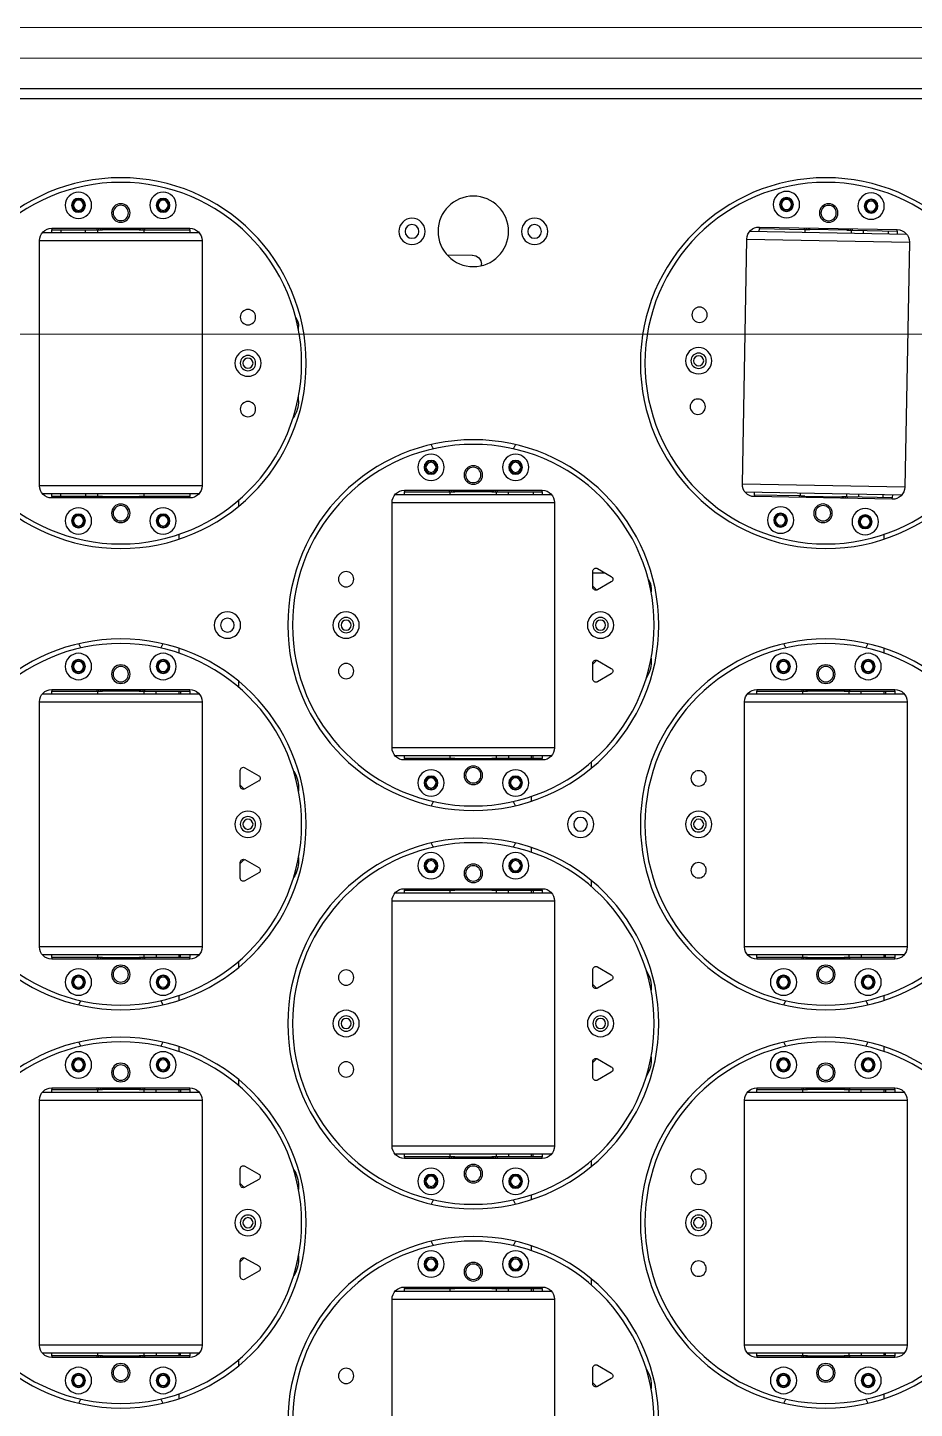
# Model space of a CAD drawing. Header units: millimetres. Extents: x 845401 to 948039, y 511594 to 550263.
# Drawn here: x 908817.2 to 909106.5, y 532141.2 to 532591.8 of the extents above; entities that cross this region are included whole.
import ezdxf

# ---------------------------------------------------------------- set-up
doc = ezdxf.new("R2010")
doc.units = ezdxf.units.MM
doc.layers.add('00', color=7, linetype='Continuous')
doc.layers.add('A-剖-0.10mm.......SECT-L01', color=255, linetype='Continuous', lineweight=18)

# ---------------------------------------------------------------- blocks, each defined once
blk = doc.blocks.new('1260包胶摆轮')
at = {"color": 7, "linetype": 'Continuous', "lineweight": 25}
for p, q in [((4842582.88, 878361.8), (4842582.88, 878281.8)), ((4842635.88, 878281.8), (4842635.88, 878361.8)), ((4842513.38, 878314.24), (4842513.38, 878312.66)), ((4842648.38, 878309.05), (4842649.64, 878310.36)), ((4842654.38, 878307.66), (4842649.88, 878310.26)), ((4842667.38, 878309.8), (4842667.38, 878310.96)), ((4842743.38, 878314.24), (4842743.38, 878312.66)), ((4842648.38, 878309.4), (4842648.38, 878304.2)), ((4842649.88, 878303.33), (4842654.38, 878305.93)), ((4842516.88, 878300.8), (4842471.88, 878300.8)), ((4842471.88, 878300.3), (4842471.88, 878300.8)), ((4842486.63, 878300.8), (4842486.63, 878300.3)), ((4842488.38, 878300.8), (4842488.38, 878300.3)), ((4842500.38, 878300.3), (4842500.38, 878300.8)), ((4842502.13, 878300.3), (4842502.13, 878300.8)), ((4842516.88, 878300.8), (4842516.88, 878300.3)), ((4842532.88, 878303.47), (4842532.88, 878301.51)), ((4842746.88, 878300.8), (4842701.88, 878300.8)), ((4842701.88, 878300.3), (4842701.88, 878300.8)), ((4842716.63, 878300.8), (4842716.63, 878300.3)), ((4842718.38, 878300.8), (4842718.38, 878300.3)), ((4842730.38, 878300.3), (4842730.38, 878300.8)), ((4842732.13, 878300.3), (4842732.13, 878300.8)), ((4842746.88, 878300.8), (4842746.88, 878300.3)), ((4842467.88, 878296.8), (4842467.88, 878216.8)), ((4842468.76, 878299.3), (4842520.01, 878299.3)), ((4842486.63, 878300.3), (4842471.88, 878300.3)), ((4842471.88, 878300.3), (4842471.88, 878299.3)), ((4842487.22, 878300.3), (4842486.63, 878300.3)), ((4842486.88, 878300.3), (4842486.88, 878299.3)), ((4842487.8, 878300.3), (4842487.22, 878300.3)), ((4842488.38, 878300.3), (4842487.8, 878300.3)), ((4842488.38, 878300.3), (4842500.38, 878300.3)), ((4842500.97, 878300.3), (4842500.38, 878300.3)), ((4842501.55, 878300.3), (4842500.97, 878300.3)), ((4842502.13, 878300.3), (4842501.55, 878300.3)), ((4842501.88, 878299.3), (4842501.88, 878300.3)), ((4842516.88, 878300.3), (4842502.13, 878300.3)), ((4842505.88, 878299.3), (4842505.88, 878300.3)), ((4842513.38, 878300.3), (4842513.38, 878299.3)), ((4842513.88, 878300.3), (4842513.88, 878299.3)), ((4842516.88, 878299.3), (4842516.88, 878300.3)), ((4842520.88, 878216.8), (4842520.88, 878296.8)), ((4842697.88, 878296.8), (4842697.88, 878216.8)), ((4842698.76, 878299.3), (4842750.01, 878299.3)), ((4842716.63, 878300.3), (4842701.88, 878300.3)), ((4842701.88, 878300.3), (4842701.88, 878299.3)), ((4842717.22, 878300.3), (4842716.63, 878300.3)), ((4842716.88, 878300.3), (4842716.88, 878299.3)), ((4842717.8, 878300.3), (4842717.22, 878300.3)), ((4842718.38, 878300.3), (4842717.8, 878300.3)), ((4842718.38, 878300.3), (4842730.38, 878300.3)), ((4842730.97, 878300.3), (4842730.38, 878300.3)), ((4842731.55, 878300.3), (4842730.97, 878300.3)), ((4842732.13, 878300.3), (4842731.55, 878300.3)), ((4842731.88, 878299.3), (4842731.88, 878300.3)), ((4842746.88, 878300.3), (4842732.13, 878300.3)), ((4842735.88, 878299.3), (4842735.88, 878300.3)), ((4842743.38, 878300.3), (4842743.38, 878299.3)), ((4842743.88, 878300.3), (4842743.88, 878299.3)), ((4842746.88, 878299.3), (4842746.88, 878300.3)), ((4842750.88, 878216.8), (4842750.88, 878296.8)), ((4842635.01, 878279.3), (4842583.76, 878279.3)), ((4842586.88, 878279.3), (4842586.88, 878278.3)), ((4842586.88, 878278.3), (4842601.63, 878278.3)), ((4842586.88, 878277.8), (4842586.88, 878278.3)), ((4842601.63, 878278.3), (4842601.63, 878277.8)), ((4842601.63, 878278.3), (4842602.22, 878278.3)), ((4842601.88, 878279.3), (4842601.88, 878278.3)), ((4842602.22, 878278.3), (4842602.8, 878278.3)), ((4842602.8, 878278.3), (4842603.38, 878278.3)), ((4842615.38, 878278.3), (4842603.38, 878278.3)), ((4842603.38, 878278.3), (4842603.38, 878277.8)), ((4842615.38, 878277.8), (4842615.38, 878278.3)), ((4842615.38, 878278.3), (4842615.97, 878278.3)), ((4842615.97, 878278.3), (4842616.55, 878278.3)), ((4842616.55, 878278.3), (4842617.13, 878278.3)), ((4842616.88, 878278.3), (4842616.88, 878279.3)), ((4842617.13, 878277.8), (4842617.13, 878278.3)), ((4842617.13, 878278.3), (4842631.88, 878278.3)), ((4842620.88, 878279.3), (4842620.88, 878278.3)), ((4842628.38, 878279.3), (4842628.38, 878278.3)), ((4842628.88, 878278.3), (4842628.88, 878279.3)), ((4842631.88, 878278.3), (4842631.88, 878279.3)), ((4842631.88, 878278.3), (4842631.88, 878277.8)), ((4842533.38, 878274.4), (4842533.38, 878269.2)), ((4842539.38, 878272.66), (4842534.88, 878275.26)), ((4842586.88, 878277.8), (4842631.88, 878277.8)), ((4842647.88, 878275.13), (4842647.88, 878277.09)), ((4842534.64, 878268.23), (4842533.38, 878269.54)), ((4842534.88, 878268.33), (4842539.38, 878270.93)), ((4842552.38, 878267.63), (4842552.38, 878268.8)), ((4842628.38, 878265.94), (4842628.38, 878264.36)), ((4842628.38, 878249.24), (4842628.38, 878247.66)), ((4842533.38, 878244.05), (4842534.64, 878245.36)), ((4842533.38, 878244.4), (4842533.38, 878239.2)), ((4842539.38, 878242.66), (4842534.88, 878245.26)), ((4842552.38, 878244.8), (4842552.38, 878245.96)), ((4842534.88, 878238.33), (4842539.38, 878240.93)), ((4842647.88, 878236.51), (4842647.88, 878238.47)), ((4842583.76, 878234.3), (4842635.01, 878234.3)), ((4842631.88, 878235.8), (4842586.88, 878235.8)), ((4842586.88, 878235.3), (4842586.88, 878235.8)), ((4842601.63, 878235.3), (4842586.88, 878235.3)), ((4842586.88, 878235.3), (4842586.88, 878234.3)), ((4842601.63, 878235.8), (4842601.63, 878235.3)), ((4842602.22, 878235.3), (4842601.63, 878235.3)), ((4842601.88, 878235.3), (4842601.88, 878234.3)), ((4842602.8, 878235.3), (4842602.22, 878235.3)), ((4842603.38, 878235.3), (4842602.8, 878235.3)), ((4842603.38, 878235.8), (4842603.38, 878235.3)), ((4842603.38, 878235.3), (4842615.38, 878235.3)), ((4842615.38, 878235.3), (4842615.38, 878235.8)), ((4842615.97, 878235.3), (4842615.38, 878235.3)), ((4842616.55, 878235.3), (4842615.97, 878235.3)), ((4842617.13, 878235.3), (4842616.55, 878235.3)), ((4842616.88, 878234.3), (4842616.88, 878235.3)), ((4842617.13, 878235.3), (4842617.13, 878235.8)), ((4842631.88, 878235.3), (4842617.13, 878235.3)), ((4842620.88, 878234.3), (4842620.88, 878235.3)), ((4842628.38, 878235.3), (4842628.38, 878234.3)), ((4842628.88, 878235.3), (4842628.88, 878234.3)), ((4842631.88, 878235.8), (4842631.88, 878235.3)), ((4842631.88, 878234.3), (4842631.88, 878235.3)), ((4842582.88, 878231.8), (4842582.88, 878151.8)), ((4842635.88, 878151.8), (4842635.88, 878231.8)), ((4842520.01, 878214.3), (4842468.76, 878214.3)), ((4842471.88, 878214.3), (4842471.88, 878213.3)), ((4842471.88, 878212.8), (4842471.88, 878213.3)), ((4842471.88, 878213.3), (4842486.63, 878213.3)), ((4842471.88, 878212.8), (4842516.88, 878212.8)), ((4842486.63, 878213.3), (4842486.63, 878212.8)), ((4842486.63, 878213.3), (4842487.22, 878213.3)), ((4842486.88, 878214.3), (4842486.88, 878213.3)), ((4842487.22, 878213.3), (4842487.8, 878213.3)), ((4842487.8, 878213.3), (4842488.38, 878213.3)), ((4842500.38, 878213.3), (4842488.38, 878213.3)), ((4842488.38, 878213.3), (4842488.38, 878212.8)), ((4842500.38, 878212.8), (4842500.38, 878213.3)), ((4842500.38, 878213.3), (4842500.97, 878213.3)), ((4842500.97, 878213.3), (4842501.55, 878213.3)), ((4842501.55, 878213.3), (4842502.13, 878213.3)), ((4842501.88, 878213.3), (4842501.88, 878214.3)), ((4842502.13, 878213.3), (4842516.88, 878213.3)), ((4842502.13, 878212.8), (4842502.13, 878213.3)), ((4842505.88, 878214.3), (4842505.88, 878213.3)), ((4842513.38, 878214.3), (4842513.38, 878213.3)), ((4842513.88, 878213.3), (4842513.88, 878214.3)), ((4842516.88, 878213.3), (4842516.88, 878214.3)), ((4842516.88, 878213.3), (4842516.88, 878212.8)), ((4842532.88, 878212.09), (4842532.88, 878210.13)), ((4842750.01, 878214.3), (4842698.76, 878214.3)), ((4842701.88, 878214.3), (4842701.88, 878213.3)), ((4842701.88, 878213.3), (4842716.63, 878213.3)), ((4842701.88, 878212.8), (4842701.88, 878213.3)), ((4842701.88, 878212.8), (4842746.88, 878212.8)), ((4842716.63, 878213.3), (4842716.63, 878212.8)), ((4842716.63, 878213.3), (4842717.22, 878213.3)), ((4842716.88, 878214.3), (4842716.88, 878213.3)), ((4842717.22, 878213.3), (4842717.8, 878213.3)), ((4842717.8, 878213.3), (4842718.38, 878213.3)), ((4842730.38, 878213.3), (4842718.38, 878213.3)), ((4842718.38, 878213.3), (4842718.38, 878212.8)), ((4842730.38, 878212.8), (4842730.38, 878213.3)), ((4842730.38, 878213.3), (4842730.97, 878213.3)), ((4842730.97, 878213.3), (4842731.55, 878213.3)), ((4842731.55, 878213.3), (4842732.13, 878213.3)), ((4842731.88, 878213.3), (4842731.88, 878214.3)), ((4842732.13, 878213.3), (4842746.88, 878213.3)), ((4842732.13, 878212.8), (4842732.13, 878213.3)), ((4842735.88, 878214.3), (4842735.88, 878213.3)), ((4842743.38, 878214.3), (4842743.38, 878213.3)), ((4842743.88, 878213.3), (4842743.88, 878214.3)), ((4842746.88, 878213.3), (4842746.88, 878214.3)), ((4842746.88, 878213.3), (4842746.88, 878212.8)), ((4842648.38, 878209.4), (4842648.38, 878204.2)), ((4842654.38, 878207.66), (4842649.88, 878210.26)), ((4842649.64, 878203.23), (4842648.38, 878204.54)), ((4842649.88, 878203.33), (4842654.38, 878205.93)), ((4842667.38, 878202.63), (4842667.38, 878203.8)), ((4842513.38, 878200.94), (4842513.38, 878199.36)), ((4842743.38, 878200.94), (4842743.38, 878199.36)), ((4842513.38, 878184.24), (4842513.38, 878182.66)), ((4842743.38, 878184.24), (4842743.38, 878182.66)), ((4842648.38, 878179.05), (4842649.64, 878180.36)), ((4842648.38, 878179.4), (4842648.38, 878174.2)), ((4842654.38, 878177.66), (4842649.88, 878180.26)), ((4842667.38, 878179.8), (4842667.38, 878180.96)), ((4842649.88, 878173.33), (4842654.38, 878175.93)), ((4842516.88, 878170.8), (4842471.88, 878170.8)), ((4842471.88, 878170.3), (4842471.88, 878170.8)), ((4842486.63, 878170.3), (4842471.88, 878170.3)), ((4842471.88, 878170.3), (4842471.88, 878169.3)), ((4842486.63, 878170.8), (4842486.63, 878170.3)), ((4842487.22, 878170.3), (4842486.63, 878170.3)), ((4842486.88, 878170.3), (4842486.88, 878169.3)), ((4842487.8, 878170.3), (4842487.22, 878170.3)), ((4842488.38, 878170.3), (4842487.8, 878170.3)), ((4842488.38, 878170.8), (4842488.38, 878170.3)), ((4842488.38, 878170.3), (4842500.38, 878170.3)), ((4842500.38, 878170.3), (4842500.38, 878170.8)), ((4842500.97, 878170.3), (4842500.38, 878170.3)), ((4842501.55, 878170.3), (4842500.97, 878170.3)), ((4842502.13, 878170.3), (4842501.55, 878170.3)), ((4842501.88, 878169.3), (4842501.88, 878170.3)), ((4842502.13, 878170.3), (4842502.13, 878170.8)), ((4842516.88, 878170.3), (4842502.13, 878170.3)), ((4842505.88, 878169.3), (4842505.88, 878170.3)), ((4842513.38, 878170.3), (4842513.38, 878169.3)), ((4842513.88, 878170.3), (4842513.88, 878169.3)), ((4842516.88, 878170.8), (4842516.88, 878170.3)), ((4842516.88, 878169.3), (4842516.88, 878170.3)), ((4842532.88, 878173.47), (4842532.88, 878171.51)), ((4842746.88, 878170.8), (4842701.88, 878170.8)), ((4842701.88, 878170.3), (4842701.88, 878170.8)), ((4842716.63, 878170.3), (4842701.88, 878170.3)), ((4842701.88, 878170.3), (4842701.88, 878169.3)), ((4842716.63, 878170.8), (4842716.63, 878170.3)), ((4842717.22, 878170.3), (4842716.63, 878170.3)), ((4842716.88, 878170.3), (4842716.88, 878169.3)), ((4842717.8, 878170.3), (4842717.22, 878170.3)), ((4842718.38, 878170.3), (4842717.8, 878170.3)), ((4842718.38, 878170.8), (4842718.38, 878170.3)), ((4842718.38, 878170.3), (4842730.38, 878170.3)), ((4842730.38, 878170.3), (4842730.38, 878170.8)), ((4842730.97, 878170.3), (4842730.38, 878170.3)), ((4842731.55, 878170.3), (4842730.97, 878170.3)), ((4842732.13, 878170.3), (4842731.55, 878170.3)), ((4842731.88, 878169.3), (4842731.88, 878170.3)), ((4842732.13, 878170.3), (4842732.13, 878170.8)), ((4842746.88, 878170.3), (4842732.13, 878170.3)), ((4842735.88, 878169.3), (4842735.88, 878170.3)), ((4842743.38, 878170.3), (4842743.38, 878169.3)), ((4842743.88, 878170.3), (4842743.88, 878169.3)), ((4842746.88, 878170.8), (4842746.88, 878170.3)), ((4842746.88, 878169.3), (4842746.88, 878170.3)), ((4842467.88, 878166.8), (4842467.88, 878086.8)), ((4842468.76, 878169.3), (4842520.01, 878169.3)), ((4842520.88, 878086.8), (4842520.88, 878166.8)), ((4842697.88, 878166.8), (4842697.88, 878086.8)), ((4842698.76, 878169.3), (4842750.01, 878169.3)), ((4842750.88, 878086.8), (4842750.88, 878166.8)), ((4842635.01, 878149.3), (4842583.76, 878149.3)), ((4842586.88, 878149.3), (4842586.88, 878148.3)), ((4842586.88, 878147.8), (4842586.88, 878148.3)), ((4842586.88, 878148.3), (4842601.63, 878148.3)), ((4842586.88, 878147.8), (4842631.88, 878147.8)), ((4842601.63, 878148.3), (4842601.63, 878147.8)), ((4842601.63, 878148.3), (4842602.22, 878148.3)), ((4842601.88, 878149.3), (4842601.88, 878148.3)), ((4842602.22, 878148.3), (4842602.8, 878148.3)), ((4842602.8, 878148.3), (4842603.38, 878148.3)), ((4842615.38, 878148.3), (4842603.38, 878148.3)), ((4842603.38, 878148.3), (4842603.38, 878147.8)), ((4842615.38, 878147.8), (4842615.38, 878148.3)), ((4842615.38, 878148.3), (4842615.97, 878148.3)), ((4842615.97, 878148.3), (4842616.55, 878148.3)), ((4842616.55, 878148.3), (4842617.13, 878148.3)), ((4842616.88, 878148.3), (4842616.88, 878149.3)), ((4842617.13, 878148.3), (4842631.88, 878148.3)), ((4842617.13, 878147.8), (4842617.13, 878148.3)), ((4842620.88, 878149.3), (4842620.88, 878148.3)), ((4842628.38, 878149.3), (4842628.38, 878148.3)), ((4842628.88, 878148.3), (4842628.88, 878149.3)), ((4842631.88, 878148.3), (4842631.88, 878149.3)), ((4842631.88, 878148.3), (4842631.88, 878147.8)), ((4842533.38, 878144.4), (4842533.38, 878139.2)), ((4842539.38, 878142.66), (4842534.88, 878145.26)), ((4842647.88, 878145.13), (4842647.88, 878147.09)), ((4842534.64, 878138.23), (4842533.38, 878139.54)), ((4842534.88, 878138.33), (4842539.38, 878140.93)), ((4842552.38, 878137.63), (4842552.38, 878138.8)), ((4842628.38, 878135.94), (4842628.38, 878134.36)), ((4842628.38, 878119.24), (4842628.38, 878117.66)), ((4842533.38, 878114.05), (4842534.64, 878115.36)), ((4842533.38, 878114.4), (4842533.38, 878109.2)), ((4842539.38, 878112.66), (4842534.88, 878115.26)), ((4842552.38, 878114.8), (4842552.38, 878115.96)), ((4842534.88, 878108.33), (4842539.38, 878110.93)), ((4842647.88, 878106.51), (4842647.88, 878108.47)), ((4842583.76, 878104.3), (4842635.01, 878104.3)), ((4842631.88, 878105.8), (4842586.88, 878105.8)), ((4842586.88, 878105.3), (4842586.88, 878105.8)), ((4842601.63, 878105.3), (4842586.88, 878105.3)), ((4842586.88, 878105.3), (4842586.88, 878104.3)), ((4842601.63, 878105.8), (4842601.63, 878105.3)), ((4842602.22, 878105.3), (4842601.63, 878105.3)), ((4842601.88, 878105.3), (4842601.88, 878104.3)), ((4842602.8, 878105.3), (4842602.22, 878105.3)), ((4842603.38, 878105.3), (4842602.8, 878105.3)), ((4842603.38, 878105.8), (4842603.38, 878105.3)), ((4842603.38, 878105.3), (4842615.38, 878105.3)), ((4842615.38, 878105.3), (4842615.38, 878105.8)), ((4842615.97, 878105.3), (4842615.38, 878105.3)), ((4842616.55, 878105.3), (4842615.97, 878105.3)), ((4842617.13, 878105.3), (4842616.55, 878105.3)), ((4842616.88, 878104.3), (4842616.88, 878105.3)), ((4842617.13, 878105.3), (4842617.13, 878105.8)), ((4842631.88, 878105.3), (4842617.13, 878105.3)), ((4842620.88, 878104.3), (4842620.88, 878105.3)), ((4842628.38, 878105.3), (4842628.38, 878104.3)), ((4842628.88, 878105.3), (4842628.88, 878104.3)), ((4842631.88, 878105.8), (4842631.88, 878105.3)), ((4842631.88, 878104.3), (4842631.88, 878105.3)), ((4842582.88, 878101.8), (4842582.88, 878021.8)), ((4842635.88, 878021.8), (4842635.88, 878101.8)), ((4842520.01, 878084.3), (4842468.76, 878084.3)), ((4842471.88, 878084.3), (4842471.88, 878083.3)), ((4842471.88, 878083.3), (4842486.63, 878083.3)), ((4842471.88, 878082.8), (4842471.88, 878083.3)), ((4842471.88, 878082.8), (4842516.88, 878082.8)), ((4842486.63, 878083.3), (4842486.63, 878082.8)), ((4842486.63, 878083.3), (4842487.22, 878083.3)), ((4842486.88, 878084.3), (4842486.88, 878083.3)), ((4842487.22, 878083.3), (4842487.8, 878083.3)), ((4842487.8, 878083.3), (4842488.38, 878083.3)), ((4842500.38, 878083.3), (4842488.38, 878083.3)), ((4842488.38, 878083.3), (4842488.38, 878082.8)), ((4842500.38, 878082.8), (4842500.38, 878083.3)), ((4842500.38, 878083.3), (4842500.97, 878083.3)), ((4842500.97, 878083.3), (4842501.55, 878083.3)), ((4842501.55, 878083.3), (4842502.13, 878083.3)), ((4842501.88, 878083.3), (4842501.88, 878084.3)), ((4842502.13, 878082.8), (4842502.13, 878083.3)), ((4842502.13, 878083.3), (4842516.88, 878083.3)), ((4842505.88, 878084.3), (4842505.88, 878083.3)), ((4842513.38, 878084.3), (4842513.38, 878083.3)), ((4842513.88, 878083.3), (4842513.88, 878084.3)), ((4842516.88, 878083.3), (4842516.88, 878084.3)), ((4842516.88, 878083.3), (4842516.88, 878082.8)), ((4842532.88, 878082.09), (4842532.88, 878080.13)), ((4842654.38, 878077.66), (4842649.88, 878080.26)), ((4842750.01, 878084.3), (4842698.76, 878084.3)), ((4842701.88, 878084.3), (4842701.88, 878083.3)), ((4842701.88, 878083.3), (4842716.63, 878083.3)), ((4842701.88, 878082.8), (4842701.88, 878083.3)), ((4842701.88, 878082.8), (4842746.88, 878082.8)), ((4842716.63, 878083.3), (4842716.63, 878082.8)), ((4842716.63, 878083.3), (4842717.22, 878083.3)), ((4842716.88, 878084.3), (4842716.88, 878083.3)), ((4842717.22, 878083.3), (4842717.8, 878083.3)), ((4842717.8, 878083.3), (4842718.38, 878083.3)), ((4842730.38, 878083.3), (4842718.38, 878083.3)), ((4842718.38, 878083.3), (4842718.38, 878082.8)), ((4842730.38, 878082.8), (4842730.38, 878083.3)), ((4842730.38, 878083.3), (4842730.97, 878083.3)), ((4842730.97, 878083.3), (4842731.55, 878083.3)), ((4842731.55, 878083.3), (4842732.13, 878083.3)), ((4842731.88, 878083.3), (4842731.88, 878084.3)), ((4842732.13, 878082.8), (4842732.13, 878083.3)), ((4842732.13, 878083.3), (4842746.88, 878083.3)), ((4842735.88, 878084.3), (4842735.88, 878083.3)), ((4842743.38, 878084.3), (4842743.38, 878083.3)), ((4842743.88, 878083.3), (4842743.88, 878084.3)), ((4842746.88, 878083.3), (4842746.88, 878084.3)), ((4842746.88, 878083.3), (4842746.88, 878082.8)), ((4842648.38, 878079.4), (4842648.38, 878074.2)), ((4842649.88, 878073.33), (4842654.38, 878075.93)), ((4842649.64, 878073.23), (4842648.38, 878074.54)), ((4842667.38, 878072.63), (4842667.38, 878073.8)), ((4842513.38, 878070.94), (4842513.38, 878069.36)), ((4842743.38, 878070.94), (4842743.38, 878069.36)), ((4842648.38, 878049.05), (4842649.64, 878050.36)), ((4842648.38, 878049.4), (4842648.38, 878044.2)), ((4842654.38, 878047.66), (4842649.88, 878050.26)), ((4842667.38, 878049.8), (4842667.38, 878050.96)), ((4842652.42, 878044.8), (4842648.38, 878044.8)), ((4842649.88, 878043.33), (4842654.38, 878045.93)), ((4842513.38, 878033.74), (4842513.38, 878032.16)), ((4842743.38, 878033.74), (4842743.38, 878032.16)), ((4842532.88, 878022.97), (4842532.88, 878021.01)), ((4842468.76, 878018.8), (4842520, 878018.8)), ((4842516.88, 878020.3), (4842471.88, 878020.3)), ((4842471.88, 878019.8), (4842471.88, 878020.3)), ((4842486.63, 878019.8), (4842471.88, 878019.8)), ((4842471.88, 878019.8), (4842471.88, 878018.8)), ((4842474.88, 878019.8), (4842474.88, 878018.8)), ((4842482.88, 878018.8), (4842482.88, 878019.8)), ((4842486.63, 878020.3), (4842486.63, 878019.8)), ((4842487.22, 878019.8), (4842486.63, 878019.8)), ((4842486.88, 878019.8), (4842486.88, 878018.8)), ((4842487.79, 878019.8), (4842487.22, 878019.8)), ((4842488.38, 878019.8), (4842487.79, 878019.8)), ((4842488.38, 878020.3), (4842488.38, 878019.8)), ((4842488.38, 878019.8), (4842500.38, 878019.8)), ((4842500.38, 878019.8), (4842500.38, 878020.3)), ((4842500.97, 878019.8), (4842500.38, 878019.8)), ((4842501.54, 878019.8), (4842500.97, 878019.8)), ((4842502.13, 878019.8), (4842501.54, 878019.8)), ((4842501.88, 878018.8), (4842501.88, 878019.8)), ((4842502.13, 878019.8), (4842502.13, 878020.3)), ((4842516.88, 878019.8), (4842502.13, 878019.8)), ((4842516.88, 878020.3), (4842516.88, 878019.8)), ((4842516.88, 878018.8), (4842516.88, 878019.8)), ((4842635.01, 878019.3), (4842583.76, 878019.3)), ((4842586.88, 878019.3), (4842586.88, 878018.3)), ((4842586.88, 878018.3), (4842601.63, 878018.3)), ((4842586.88, 878017.8), (4842586.88, 878018.3)), ((4842586.88, 878017.8), (4842631.88, 878017.8)), ((4842601.63, 878018.3), (4842601.63, 878017.8)), ((4842601.63, 878018.3), (4842602.22, 878018.3)), ((4842601.88, 878019.3), (4842601.88, 878018.3)), ((4842602.22, 878018.3), (4842602.8, 878018.3)), ((4842602.8, 878018.3), (4842603.38, 878018.3)), ((4842615.38, 878018.3), (4842603.38, 878018.3)), ((4842603.38, 878018.3), (4842603.38, 878017.8)), ((4842615.38, 878017.8), (4842615.38, 878018.3)), ((4842615.38, 878018.3), (4842615.97, 878018.3)), ((4842615.97, 878018.3), (4842616.55, 878018.3)), ((4842616.55, 878018.3), (4842617.13, 878018.3)), ((4842616.88, 878018.3), (4842616.88, 878019.3)), ((4842617.13, 878017.8), (4842617.13, 878018.3)), ((4842617.13, 878018.3), (4842631.88, 878018.3)), ((4842620.88, 878019.3), (4842620.88, 878018.3)), ((4842628.88, 878018.3), (4842628.88, 878019.3)), ((4842631.88, 878018.3), (4842631.88, 878019.3)), ((4842631.88, 878018.3), (4842631.88, 878017.8)), ((4842697.97, 878018.31), (4842749.2, 878019.27)), ((4842746.05, 878020.71), (4842701.06, 878019.87)), ((4842701.07, 878019.37), (4842701.06, 878019.87)), ((4842715.82, 878019.65), (4842701.07, 878019.37)), ((4842701.07, 878019.37), (4842701.09, 878018.37)), ((4842715.81, 878020.15), (4842715.82, 878019.65)), ((4842716.4, 878019.66), (4842715.82, 878019.65)), ((4842716.07, 878019.65), (4842716.09, 878018.65)), ((4842716.98, 878019.67), (4842716.4, 878019.66)), ((4842717.57, 878019.68), (4842716.98, 878019.67)), ((4842717.56, 878020.18), (4842717.57, 878019.68)), ((4842717.57, 878019.68), (4842729.57, 878019.9)), ((4842729.57, 878019.9), (4842729.56, 878020.4)), ((4842730.15, 878019.91), (4842729.57, 878019.9)), ((4842730.73, 878019.92), (4842730.15, 878019.91)), ((4842731.32, 878019.94), (4842730.73, 878019.92)), ((4842731.08, 878018.93), (4842731.07, 878019.93)), ((4842731.32, 878019.94), (4842731.31, 878020.44)), ((4842746.06, 878020.21), (4842731.32, 878019.94)), ((4842735.08, 878019.01), (4842735.07, 878020.01)), ((4842743.06, 878020.15), (4842743.08, 878019.16)), ((4842746.05, 878020.71), (4842746.06, 878020.21)), ((4842746.08, 878019.21), (4842746.06, 878020.21)), ((4842467.88, 878016.3), (4842467.88, 877936.3)), ((4842520.88, 877936.3), (4842520.88, 878016.3)), ((4842697.14, 878015.8), (4842698.63, 877935.81)), ((4842751.62, 877936.8), (4842750.13, 878016.79)), ((4842552.38, 877988.55), (4842552.38, 877987.11)), ((4842552.38, 877965.48), (4842552.38, 877964.3)), ((4842609.02, 877941.09), (4842601.02, 877941.2)), ((4842612.07, 877944.48), (4842612.06, 877944.05)), ((4842520, 877933.8), (4842468.76, 877933.8)), ((4842471.88, 877933.8), (4842471.88, 877932.8)), ((4842471.88, 877932.3), (4842471.88, 877932.8)), ((4842471.88, 877932.8), (4842486.63, 877932.8)), ((4842471.88, 877932.3), (4842516.88, 877932.3)), ((4842474.88, 877932.8), (4842474.88, 877933.8)), ((4842482.88, 877933.8), (4842482.88, 877932.8)), ((4842486.63, 877932.8), (4842486.63, 877932.3)), ((4842486.63, 877932.8), (4842487.22, 877932.8)), ((4842486.88, 877933.8), (4842486.88, 877932.8)), ((4842487.22, 877932.8), (4842487.79, 877932.8)), ((4842487.79, 877932.8), (4842488.38, 877932.8)), ((4842500.38, 877932.8), (4842488.38, 877932.8)), ((4842488.38, 877932.8), (4842488.38, 877932.3)), ((4842500.38, 877932.3), (4842500.38, 877932.8)), ((4842500.38, 877932.8), (4842500.97, 877932.8)), ((4842500.97, 877932.8), (4842501.54, 877932.8)), ((4842501.54, 877932.8), (4842502.13, 877932.8)), ((4842501.88, 877932.8), (4842501.88, 877933.8)), ((4842502.13, 877932.8), (4842516.88, 877932.8)), ((4842502.13, 877932.3), (4842502.13, 877932.8)), ((4842516.88, 877932.8), (4842516.88, 877933.8)), ((4842516.88, 877932.8), (4842516.88, 877932.3)), ((4842750.79, 877934.28), (4842699.56, 877933.33)), ((4842702.68, 877933.39), (4842702.7, 877932.39)), ((4842702.7, 877932.39), (4842717.44, 877932.66)), ((4842702.71, 877931.89), (4842702.7, 877932.39)), ((4842702.71, 877931.89), (4842747.7, 877932.73)), ((4842717.44, 877932.66), (4842718.03, 877932.67)), ((4842717.44, 877932.66), (4842717.45, 877932.16)), ((4842717.68, 877933.67), (4842717.69, 877932.67)), ((4842718.03, 877932.67), (4842718.61, 877932.68)), ((4842718.61, 877932.68), (4842719.19, 877932.69)), ((4842731.19, 877932.92), (4842719.19, 877932.69)), ((4842719.19, 877932.69), (4842719.2, 877932.19)), ((4842731.19, 877932.92), (4842731.78, 877932.93)), ((4842731.2, 877932.42), (4842731.19, 877932.92)), ((4842731.78, 877932.93), (4842732.36, 877932.94)), ((4842732.36, 877932.94), (4842732.94, 877932.95)), ((4842732.69, 877932.95), (4842732.67, 877933.95)), ((4842732.94, 877932.95), (4842747.69, 877933.23)), ((4842732.95, 877932.45), (4842732.94, 877932.95)), ((4842736.67, 877934.02), (4842736.69, 877933.02)), ((4842744.69, 877933.17), (4842744.67, 877934.17)), ((4842747.69, 877933.23), (4842747.67, 877934.23)), ((4842747.69, 877933.23), (4842747.7, 877932.73)), ((4841954.98, 877889.9), (4843148.78, 877889.9)), ((4843148.18, 877886.8), (4841955.59, 877886.8))]:
    blk.add_line(p, q, dxfattribs=at)
at = {"color": 8, "linetype": 'Continuous', "lineweight": 25}
for p, q in [((4842487.22, 878300.8), (4842487.22, 878300.3)), ((4842487.8, 878300.3), (4842487.8, 878300.8)), ((4842500.97, 878300.8), (4842500.97, 878300.3)), ((4842501.55, 878300.3), (4842501.55, 878300.8)), ((4842717.22, 878300.8), (4842717.22, 878300.3)), ((4842717.8, 878300.3), (4842717.8, 878300.8)), ((4842730.97, 878300.8), (4842730.97, 878300.3)), ((4842731.55, 878300.3), (4842731.55, 878300.8)), ((4842520.88, 878296.8), (4842467.88, 878296.8)), ((4842750.88, 878296.8), (4842697.88, 878296.8)), ((4842582.88, 878281.8), (4842635.88, 878281.8)), ((4842602.22, 878278.3), (4842602.22, 878277.8)), ((4842602.8, 878277.8), (4842602.8, 878278.3)), ((4842615.97, 878278.3), (4842615.97, 878277.8)), ((4842616.55, 878277.8), (4842616.55, 878278.3)), ((4842602.22, 878235.8), (4842602.22, 878235.3)), ((4842602.8, 878235.3), (4842602.8, 878235.8)), ((4842615.97, 878235.8), (4842615.97, 878235.3)), ((4842616.55, 878235.3), (4842616.55, 878235.8)), ((4842635.88, 878231.8), (4842582.88, 878231.8)), ((4842467.88, 878216.8), (4842520.88, 878216.8)), ((4842697.88, 878216.8), (4842750.88, 878216.8)), ((4842487.22, 878213.3), (4842487.22, 878212.8)), ((4842487.8, 878212.8), (4842487.8, 878213.3)), ((4842500.97, 878213.3), (4842500.97, 878212.8)), ((4842501.55, 878212.8), (4842501.55, 878213.3)), ((4842717.22, 878213.3), (4842717.22, 878212.8)), ((4842717.8, 878212.8), (4842717.8, 878213.3)), ((4842730.97, 878213.3), (4842730.97, 878212.8)), ((4842731.55, 878212.8), (4842731.55, 878213.3)), ((4842487.22, 878170.8), (4842487.22, 878170.3)), ((4842487.8, 878170.3), (4842487.8, 878170.8)), ((4842500.97, 878170.8), (4842500.97, 878170.3)), ((4842501.55, 878170.3), (4842501.55, 878170.8)), ((4842717.22, 878170.8), (4842717.22, 878170.3)), ((4842717.8, 878170.3), (4842717.8, 878170.8)), ((4842730.97, 878170.8), (4842730.97, 878170.3)), ((4842731.55, 878170.3), (4842731.55, 878170.8)), ((4842520.88, 878166.8), (4842467.88, 878166.8)), ((4842750.88, 878166.8), (4842697.88, 878166.8)), ((4842582.88, 878151.8), (4842635.88, 878151.8)), ((4842602.22, 878148.3), (4842602.22, 878147.8)), ((4842602.8, 878147.8), (4842602.8, 878148.3)), ((4842615.97, 878148.3), (4842615.97, 878147.8)), ((4842616.55, 878147.8), (4842616.55, 878148.3)), ((4842602.22, 878105.8), (4842602.22, 878105.3)), ((4842602.8, 878105.3), (4842602.8, 878105.8)), ((4842615.97, 878105.8), (4842615.97, 878105.3)), ((4842616.55, 878105.3), (4842616.55, 878105.8)), ((4842635.88, 878101.8), (4842582.88, 878101.8)), ((4842467.88, 878086.8), (4842520.88, 878086.8)), ((4842697.88, 878086.8), (4842750.88, 878086.8)), ((4842487.22, 878083.3), (4842487.22, 878082.8)), ((4842487.8, 878082.8), (4842487.8, 878083.3)), ((4842500.97, 878083.3), (4842500.97, 878082.8)), ((4842501.55, 878082.8), (4842501.55, 878083.3)), ((4842717.22, 878083.3), (4842717.22, 878082.8)), ((4842717.8, 878082.8), (4842717.8, 878083.3)), ((4842730.97, 878083.3), (4842730.97, 878082.8)), ((4842731.55, 878082.8), (4842731.55, 878083.3)), ((4842582.88, 878021.8), (4842635.88, 878021.8)), ((4842487.22, 878020.3), (4842487.22, 878019.8)), ((4842487.79, 878019.8), (4842487.79, 878020.3)), ((4842500.97, 878020.3), (4842500.97, 878019.8)), ((4842501.54, 878019.8), (4842501.54, 878020.3)), ((4842602.22, 878018.3), (4842602.22, 878017.8)), ((4842602.8, 878017.8), (4842602.8, 878018.3)), ((4842615.97, 878018.3), (4842615.97, 878017.8)), ((4842616.55, 878017.8), (4842616.55, 878018.3)), ((4842716.4, 878020.16), (4842716.4, 878019.66)), ((4842716.98, 878019.67), (4842716.97, 878020.17)), ((4842730.14, 878020.41), (4842730.15, 878019.91)), ((4842730.73, 878019.92), (4842730.72, 878020.42)), ((4842520.88, 878016.3), (4842467.88, 878016.3)), ((4842750.13, 878016.79), (4842697.14, 878015.8)), ((4842467.88, 877936.3), (4842520.88, 877936.3)), ((4842698.63, 877935.81), (4842751.62, 877936.8)), ((4842487.22, 877932.8), (4842487.22, 877932.3)), ((4842487.79, 877932.3), (4842487.79, 877932.8)), ((4842500.97, 877932.8), (4842500.97, 877932.3)), ((4842501.54, 877932.3), (4842501.54, 877932.8)), ((4842718.03, 877932.67), (4842718.04, 877932.17)), ((4842718.62, 877932.18), (4842718.61, 877932.68)), ((4842731.78, 877932.93), (4842731.79, 877932.43)), ((4842732.37, 877932.44), (4842732.36, 877932.94))]:
    blk.add_line(p, q, dxfattribs=at)
at = {"color": 7, "linetype": 'Continuous', "lineweight": 25, "flags": 128}
for points in [[(4842480.67, 878315.72), (4842480.69, 878315.66), (4842481.36, 878314.34)], [(4842507.4, 878314.34), (4842508.07, 878315.66), (4842508.1, 878315.72)], [(4842710.67, 878315.72), (4842710.69, 878315.66), (4842711.36, 878314.34)], [(4842737.4, 878314.34), (4842738.07, 878315.66), (4842738.1, 878315.72)], [(4842596.36, 878264.25), (4842596.2, 878263.96), (4842595.67, 878262.87)], [(4842623.1, 878262.87), (4842622.56, 878263.96), (4842622.4, 878264.25)], [(4842595.67, 878250.72), (4842595.69, 878250.66), (4842596.36, 878249.34)], [(4842622.4, 878249.34), (4842623.07, 878250.66), (4842623.1, 878250.72)], [(4842481.36, 878199.25), (4842481.2, 878198.96), (4842480.67, 878197.87)], [(4842508.1, 878197.87), (4842507.56, 878198.96), (4842507.4, 878199.25)], [(4842711.36, 878199.25), (4842711.2, 878198.96), (4842710.67, 878197.87)], [(4842738.1, 878197.87), (4842737.56, 878198.96), (4842737.4, 878199.25)], [(4842480.67, 878185.72), (4842480.69, 878185.66), (4842481.36, 878184.34)], [(4842507.4, 878184.34), (4842508.07, 878185.66), (4842508.1, 878185.72)], [(4842710.67, 878185.72), (4842710.69, 878185.66), (4842711.36, 878184.34)], [(4842737.4, 878184.34), (4842738.07, 878185.66), (4842738.1, 878185.72)], [(4842596.36, 878134.25), (4842596.2, 878133.96), (4842595.67, 878132.87)], [(4842623.1, 878132.87), (4842622.56, 878133.96), (4842622.4, 878134.25)], [(4842595.67, 878120.72), (4842595.69, 878120.66), (4842596.36, 878119.34)], [(4842622.4, 878119.34), (4842623.07, 878120.66), (4842623.1, 878120.72)], [(4842481.36, 878069.25), (4842481.2, 878068.96), (4842480.67, 878067.87)], [(4842508.1, 878067.87), (4842507.56, 878068.96), (4842507.4, 878069.25)], [(4842711.36, 878069.25), (4842711.2, 878068.96), (4842710.67, 878067.87)], [(4842738.1, 878067.87), (4842737.56, 878068.96), (4842737.4, 878069.25)], [(4842596.36, 878004.25), (4842596.2, 878003.96), (4842595.67, 878002.87)], [(4842623.1, 878002.87), (4842622.56, 878003.96), (4842622.4, 878004.25)]]:
    blk.add_lwpolyline(points, dxfattribs=at)
at = {"color": 7, "linetype": 'Continuous', "lineweight": 25}
for centre, radius in [((4842609.38, 878321.8), 60.5), ((4842609.38, 878321.8), 59), ((4842494.38, 878256.8), 60.5), ((4842494.38, 878256.8), 59), ((4842724.38, 878256.8), 60.5), ((4842724.38, 878256.8), 59), ((4842480.58, 878308.3), 4.3), ((4842480.58, 878308.3), 2.25), ((4842480.58, 878308.3), 2.02), ((4842480.58, 878308.3), 1.65), ((4842508.18, 878308.3), 4.3), ((4842508.18, 878308.3), 2.25), ((4842508.18, 878308.3), 2.03), ((4842508.18, 878308.3), 1.65), ((4842710.58, 878308.3), 4.3), ((4842710.58, 878308.3), 2.25), ((4842710.58, 878308.3), 2.02), ((4842710.58, 878308.3), 1.65), ((4842738.18, 878308.3), 4.3), ((4842738.18, 878308.3), 2.25), ((4842738.18, 878308.3), 2.03), ((4842738.18, 878308.3), 1.65), ((4842494.38, 878305.8), 3.02), ((4842494.38, 878305.8), 2.5), ((4842567.88, 878306.8), 2.5), ((4842724.38, 878305.8), 3.02), ((4842724.38, 878305.8), 2.5), ((4842595.58, 878270.3), 4.3), ((4842609.38, 878272.8), 3.03), ((4842609.38, 878272.8), 2.5), ((4842623.18, 878270.3), 4.3), ((4842682.88, 878271.8), 2.5), ((4842595.58, 878270.3), 2.25), ((4842595.58, 878270.3), 2.03), ((4842595.58, 878270.3), 1.65), ((4842623.18, 878270.3), 2.25), ((4842623.18, 878270.3), 2.03), ((4842623.18, 878270.3), 1.65), ((4842535.88, 878256.8), 4.3), ((4842682.88, 878256.8), 4.3), ((4842535.88, 878256.8), 2.5), ((4842535.88, 878256.8), 1.65), ((4842682.88, 878256.8), 2.5), ((4842682.88, 878256.8), 1.65), ((4842609.38, 878191.8), 60.5), ((4842609.38, 878191.8), 59), ((4842595.58, 878243.3), 4.3), ((4842623.18, 878243.3), 4.3), ((4842595.58, 878243.3), 2.25), ((4842595.58, 878243.3), 2.02), ((4842595.58, 878243.3), 1.65), ((4842609.38, 878240.8), 3.03), ((4842609.38, 878240.8), 2.5), ((4842623.18, 878243.3), 2.25), ((4842623.18, 878243.3), 2.02), ((4842623.18, 878243.3), 1.65), ((4842682.88, 878241.8), 2.5), ((4842494.38, 878207.8), 3.03), ((4842724.38, 878207.8), 3.03), ((4842480.58, 878205.3), 4.3), ((4842480.58, 878205.3), 2.25), ((4842480.58, 878205.3), 2.03), ((4842480.58, 878205.3), 1.65), ((4842494.38, 878207.8), 2.5), ((4842508.18, 878205.3), 4.3), ((4842508.18, 878205.3), 2.25), ((4842508.18, 878205.3), 2.03), ((4842508.18, 878205.3), 1.65), ((4842567.88, 878206.8), 2.5), ((4842710.58, 878205.3), 4.3), ((4842710.58, 878205.3), 2.25), ((4842710.58, 878205.3), 2.03), ((4842710.58, 878205.3), 1.65), ((4842724.38, 878207.8), 2.5), ((4842738.18, 878205.3), 4.3), ((4842738.18, 878205.3), 2.25), ((4842738.18, 878205.3), 2.03), ((4842738.18, 878205.3), 1.65), ((4842567.88, 878191.8), 4.3), ((4842567.88, 878191.8), 2.5), ((4842567.88, 878191.8), 1.65), ((4842650.88, 878191.8), 4.3), ((4842650.88, 878191.8), 2.5), ((4842650.88, 878191.8), 1.65), ((4842494.38, 878126.8), 60.5), ((4842494.38, 878126.8), 59), ((4842724.38, 878126.8), 60.5), ((4842724.38, 878126.8), 59), ((4842480.58, 878178.3), 4.3), ((4842480.58, 878178.3), 2.25), ((4842480.58, 878178.3), 2.03), ((4842480.58, 878178.3), 1.65), ((4842508.18, 878178.3), 4.3), ((4842508.18, 878178.3), 2.25), ((4842508.18, 878178.3), 2.03), ((4842508.18, 878178.3), 1.65), ((4842567.88, 878176.8), 2.5), ((4842710.58, 878178.3), 4.3), ((4842710.58, 878178.3), 2.25), ((4842710.58, 878178.3), 2.03), ((4842710.58, 878178.3), 1.65), ((4842738.18, 878178.3), 4.3), ((4842738.18, 878178.3), 2.25), ((4842738.18, 878178.3), 2.03), ((4842738.18, 878178.3), 1.65), ((4842494.38, 878175.8), 3.03), ((4842494.38, 878175.8), 2.5), ((4842724.38, 878175.8), 3.03), ((4842724.38, 878175.8), 2.5), ((4842595.58, 878140.3), 4.3), ((4842609.38, 878142.8), 3.03), ((4842609.38, 878142.8), 2.5), ((4842623.18, 878140.3), 4.3), ((4842682.88, 878141.8), 2.5), ((4842595.58, 878140.3), 2.25), ((4842595.58, 878140.3), 2.03), ((4842595.58, 878140.3), 1.65), ((4842623.18, 878140.3), 2.25), ((4842623.18, 878140.3), 2.03), ((4842623.18, 878140.3), 1.65), ((4842535.88, 878126.8), 4.3), ((4842644.38, 878126.8), 4.3), ((4842682.88, 878126.8), 4.3), ((4842535.88, 878126.8), 2.5), ((4842535.88, 878126.8), 1.65), ((4842644.38, 878126.8), 2.25), ((4842682.88, 878126.8), 2.5), ((4842682.88, 878126.8), 1.65), ((4842609.38, 878061.8), 60.5), ((4842609.38, 878061.8), 59), ((4842595.58, 878113.3), 4.3), ((4842623.18, 878113.3), 4.3), ((4842595.58, 878113.3), 2.25), ((4842595.58, 878113.3), 2.03), ((4842595.58, 878113.3), 1.65), ((4842609.38, 878110.8), 3.02), ((4842609.38, 878110.8), 2.5), ((4842623.18, 878113.3), 2.25), ((4842623.18, 878113.3), 2.03), ((4842623.18, 878113.3), 1.65), ((4842682.88, 878111.8), 2.5), ((4842494.38, 878077.8), 3.03), ((4842494.38, 878077.8), 2.5), ((4842724.38, 878077.8), 3.03), ((4842724.38, 878077.8), 2.5), ((4842480.58, 878075.3), 4.3), ((4842480.58, 878075.3), 2.25), ((4842480.58, 878075.3), 2.03), ((4842480.58, 878075.3), 1.65), ((4842508.18, 878075.3), 4.3), ((4842508.18, 878075.3), 2.25), ((4842508.18, 878075.3), 2.03), ((4842508.18, 878075.3), 1.65), ((4842567.88, 878076.8), 2.5), ((4842710.58, 878075.3), 4.3), ((4842710.58, 878075.3), 2.25), ((4842710.58, 878075.3), 2.03), ((4842710.58, 878075.3), 1.65), ((4842738.18, 878075.3), 4.3), ((4842738.18, 878075.3), 2.25), ((4842738.18, 878075.3), 2.03), ((4842738.18, 878075.3), 1.65), ((4842529.17, 878061.8), 4.3), ((4842529.17, 878061.8), 2.25), ((4842567.88, 878061.8), 4.3), ((4842567.88, 878061.8), 2.5), ((4842567.88, 878061.8), 1.65), ((4842650.88, 878061.8), 4.3), ((4842650.88, 878061.8), 2.5), ((4842650.88, 878061.8), 1.65), ((4842567.88, 878046.8), 2.5), ((4842494.38, 877976.3), 60.5), ((4842494.38, 877976.3), 59), ((4842724.38, 877976.3), 60.5), ((4842724.38, 877976.3), 59), ((4842480.58, 878027.8), 4.3), ((4842508.18, 878027.8), 4.3), ((4842709.62, 878027.53), 4.3), ((4842737.22, 878028.05), 4.3), ((4842480.58, 878027.8), 2.25), ((4842480.58, 878027.8), 2.03), ((4842480.58, 878027.8), 1.65), ((4842494.38, 878025.3), 3.03), ((4842494.38, 878025.3), 2.5), ((4842508.18, 878027.8), 2.25), ((4842508.18, 878027.8), 2.03), ((4842508.18, 878027.8), 1.65), ((4842709.62, 878027.53), 2.25), ((4842709.62, 878027.53), 2.03), ((4842709.62, 878027.53), 1.65), ((4842723.46, 878025.29), 3.03), ((4842723.46, 878025.29), 2.5), ((4842737.22, 878028.05), 2.25), ((4842737.22, 878028.05), 2.02), ((4842737.22, 878028.05), 1.65), ((4842595.58, 878010.3), 4.3), ((4842595.58, 878010.3), 2.25), ((4842609.38, 878012.8), 3.03), ((4842609.38, 878012.8), 2.5), ((4842623.18, 878010.3), 4.3), ((4842623.18, 878010.3), 2.25), ((4842595.58, 878010.3), 2.03), ((4842595.58, 878010.3), 1.65), ((4842623.18, 878010.3), 2.03), ((4842623.18, 878010.3), 1.65), ((4842535.88, 877991.3), 2.5), ((4842682.61, 877990.52), 2.5), ((4842535.88, 877976.3), 4.3), ((4842535.88, 877976.3), 2.5), ((4842535.88, 877976.3), 1.65), ((4842682.89, 877975.52), 4.3), ((4842682.89, 877975.52), 2.5), ((4842682.89, 877975.52), 1.65), ((4842535.88, 877961.3), 2.5), ((4842683.17, 877960.53), 2.5), ((4842609.38, 877933.3), 11.5), ((4842589.38, 877933.3), 4.3), ((4842629.38, 877933.3), 4.3), ((4842589.38, 877933.3), 2.25), ((4842629.38, 877933.3), 2.25), ((4842480.58, 877924.8), 4.3), ((4842480.58, 877924.8), 2.25), ((4842480.58, 877924.8), 2.02), ((4842494.38, 877927.3), 3.03), ((4842494.38, 877927.3), 2.5), ((4842508.18, 877924.8), 4.3), ((4842508.18, 877924.8), 2.25), ((4842508.18, 877924.8), 2.02), ((4842711.54, 877924.55), 4.3), ((4842711.54, 877924.55), 2.25), ((4842725.3, 877927.31), 3.02), ((4842725.3, 877927.31), 2.5), ((4842739.14, 877925.06), 4.3), ((4842739.14, 877925.06), 2.25), ((4842739.14, 877925.06), 2.03), ((4842480.58, 877924.8), 1.65), ((4842508.18, 877924.8), 1.65), ((4842711.54, 877924.55), 2.03), ((4842711.54, 877924.55), 1.65), ((4842739.14, 877925.06), 1.65)]:
    blk.add_circle(centre, radius, dxfattribs=at)
for centre, radius, start, end in [((4842649.38, 878309.4), 1, 60, 180), ((4842657.63, 878309.8), 9.75, 326.5886, 0), ((4842653.88, 878306.8), 1, 300, 60), ((4842471.88, 878296.8), 4, 90, 180), ((4842516.88, 878296.8), 4, 0, 90), ((4842649.38, 878304.2), 1, 180, 300), ((4842701.88, 878296.8), 4, 90, 180), ((4842746.88, 878296.8), 4, 0, 90), ((4842586.88, 878281.8), 4, 180, 270), ((4842631.88, 878281.8), 4, 270, 0), ((4842534.38, 878274.4), 1, 60, 180), ((4842542.63, 878268.8), 9.75, 0, 33.4114), ((4842538.88, 878271.8), 1, 300, 60), ((4842534.38, 878269.2), 1, 180, 300), ((4842534.38, 878244.4), 1, 60, 180), ((4842538.88, 878241.8), 1, 300, 60), ((4842542.63, 878244.8), 9.75, 326.5886, 0), ((4842534.38, 878239.2), 1, 180, 300), ((4842586.88, 878231.8), 4, 90, 180), ((4842631.88, 878231.8), 4, 0, 90), ((4842471.88, 878216.8), 4, 180, 270), ((4842516.88, 878216.8), 4, 270, 0), ((4842701.88, 878216.8), 4, 180, 270), ((4842746.88, 878216.8), 4, 270, 0), ((4842649.38, 878209.4), 1, 60, 180), ((4842653.88, 878206.8), 1, 300, 60), ((4842657.63, 878203.8), 9.75, 0, 33.4114), ((4842649.38, 878204.2), 1, 180, 300), ((4842649.38, 878179.4), 1, 60, 180), ((4842657.63, 878179.8), 9.75, 326.5886, 0), ((4842653.88, 878176.8), 1, 300, 60), ((4842471.88, 878166.8), 4, 90, 180), ((4842516.88, 878166.8), 4, 0, 90), ((4842649.38, 878174.2), 1, 180, 300), ((4842701.88, 878166.8), 4, 90, 180), ((4842746.88, 878166.8), 4, 0, 90), ((4842586.88, 878151.8), 4, 180, 270), ((4842631.88, 878151.8), 4, 270, 0), ((4842534.38, 878144.4), 1, 60, 180), ((4842542.63, 878138.8), 9.75, 0, 33.4114), ((4842534.38, 878139.2), 1, 180, 300), ((4842538.88, 878141.8), 1, 300, 60), ((4842534.38, 878114.4), 1, 60, 180), ((4842538.88, 878111.8), 1, 300, 60), ((4842542.63, 878114.8), 9.75, 326.5886, 0), ((4842534.38, 878109.2), 1, 180, 300), ((4842586.88, 878101.8), 4, 90, 180), ((4842631.88, 878101.8), 4, 0, 90), ((4842471.88, 878086.8), 4, 180, 270), ((4842516.88, 878086.8), 4, 270, 0), ((4842701.88, 878086.8), 4, 180, 270), ((4842746.88, 878086.8), 4, 270, 0), ((4842649.38, 878079.4), 1, 60, 180), ((4842653.88, 878076.8), 1, 300, 60), ((4842657.63, 878073.8), 9.75, 0, 33.4114), ((4842649.38, 878074.2), 1, 180, 300), ((4842649.38, 878049.4), 1, 60, 180), ((4842662.38, 878049.8), 5, 325.1077, 0), ((4842649.38, 878044.2), 1, 180, 300), ((4842653.88, 878046.8), 1, 300, 60), ((4842586.88, 878021.8), 4, 180, 270), ((4842631.88, 878021.8), 4, 270, 0), ((4842471.88, 878016.3), 4, 90, 180), ((4842516.88, 878016.3), 4, 0, 90), ((4842701.14, 878015.87), 4, 91.0706, 181.0706), ((4842746.13, 878016.71), 4, 1.0706, 91.0706), ((4842542.63, 877988.55), 9.75, 0, 34.9867), ((4842547.38, 877964.3), 5, 325.0056, 0), ((4842609.06, 877944.09), 3, 269.2217, 359.2217), ((4842471.88, 877936.3), 4, 180, 270), ((4842516.88, 877936.3), 4, 270, 0), ((4842702.63, 877935.88), 4, 181.0706, 271.0706), ((4842747.62, 877936.73), 4, 271.0706, 1.0706)]:
    blk.add_arc(centre, radius, start, end, dxfattribs=at)
blk = doc.blocks.new('小盘摆轮加过渡板')
at = {"layer": 'A-剖-0.10mm.......SECT-L01', "color": 4}
for points in [[(735451.26, 342660.57), (734251.26, 342660.57), (734251.26, 341382.62), (735451.26, 341382.62)], [(735451.26, 342650.57), (734251.26, 342650.57), (734251.26, 341390.57), (735451.26, 341390.57)]]:
    blk.add_lwpolyline(points, close=True, dxfattribs=at)
at = {"layer": 'A-剖-0.10mm.......SECT-L01', "color": 1, "xscale": -1, "rotation": 180}
blk.add_blockref('1260包胶摆轮', (-4107700.62, 1220537.36), dxfattribs=at)
blk = doc.blocks.new('C线')
blk.add_blockref('小盘摆轮加过渡板', (255923.7, 128759, -3.59))
blk = doc.blocks.new('BC线平台')
at = {"layer": 'A-剖-0.10mm.......SECT-L01', "color": 2, "elevation": 0.98}
blk.add_lwpolyline([(776874.46, 364450.44), (808174.13, 364450.46), (808174.13, 364550.46), (776874.46, 364550.44)], close=True, dxfattribs=at)

msp = doc.modelspace()

# ---------------------------------------------------------------- block references
at = {"layer": '00'}
for name, p in [('BC线平台', (120688.34, 168041.31, -0.98)), ('C线', (-81869.83, 61162.22))]:
    msp.add_blockref(name, p, dxfattribs=at)

doc.saveas('drawing.dxf')
